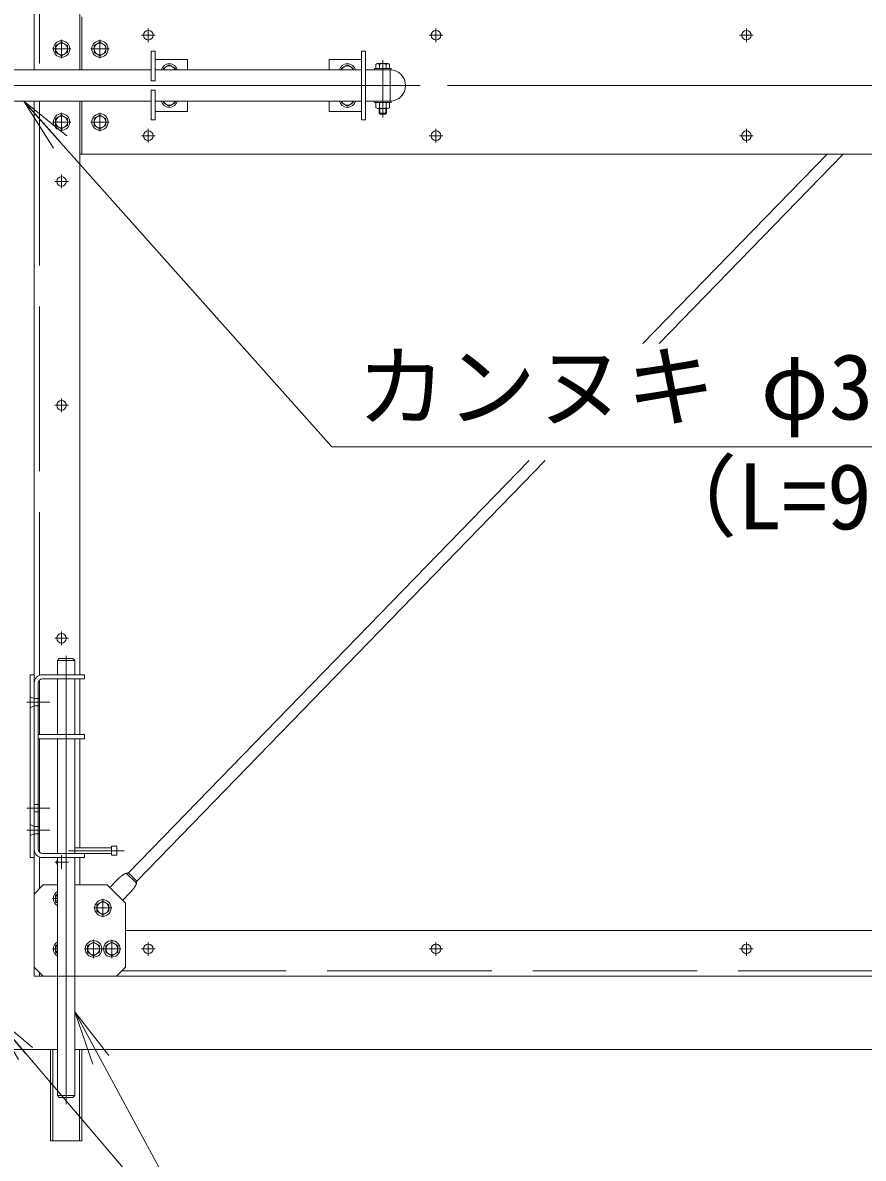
# Model space of a CAD drawing. Units: millimetres, scale not verified. Extents: x -6300 to 6300, y -4455 to 4455.
# Drawn here: x -2051 to -1130, y -544 to 698 of the extents above; entities that cross this region are included whole.
import ezdxf
from ezdxf.enums import TextEntityAlignment as Align

# ---------------------------------------------------------------- set-up
doc = ezdxf.new("R2010")
doc.units = ezdxf.units.MM
doc.header["$LTSCALE"] = 30
doc.linetypes.add('DASHED', pattern=[7.5, 6, -1.5])
doc.linetypes.add('USER1', pattern=[50.8, 31.75, -6.35, 6.35, -6.35])
for name, color, linetype, lineweight in [('0-0_D-STR1', 1, 'Continuous', 18), ('0-1_D-BMK', 2, 'USER1', 13), ('0-3_D-BGD', 7, 'Continuous', 9), ('0-5_D-STR-DIM', 7, 'Continuous', 9), ('0-6_0', 7, 'Continuous', 9), ('0-7_D-STR3', 3, 'Continuous', 13), ('0-8_D-STR2', 7, 'Continuous', 9), ('0-9_D-STR-TXT', 7, 'Continuous', 9)]:
    doc.layers.add(name, color=color, linetype=linetype, lineweight=lineweight)
doc.styles.add('ＭＳ ゴシック', font='')
doc.styles.get('ＭＳ ゴシック').set_extended_font_data('MS Gothic')

# ---------------------------------------------------------------- blocks, each defined once
blk = doc.blocks.new('U64')
at = {"layer": '0-1_D-BMK'}
for p, q in [((300, 0), (-300, 0)), ((0, -300), (0, 300))]:
    blk.add_line(p, q, dxfattribs=at)
at = {"layer": '0-7_D-STR3'}
blk.add_lwpolyline([(194.9, 112.5), (0, 225), (-194.9, 112.5), (-194.9, -112.5), (0, -225), (194.9, -112.5)], close=True, dxfattribs=at)
for radius in [270, 194.9]:
    blk.add_circle((0, 0), radius, dxfattribs=at)
blk = doc.blocks.new('U68')
at = {"layer": '0-1_D-BMK'}
for p, q in [((465, -900), (300, -900)), ((465, -2550), (300, -2550))]:
    blk.add_line(p, q, dxfattribs=at)
at = {"layer": '0-7_D-STR3'}
for p in [(2700, -2400), (1035, -3000)]:
    blk.add_line(p, (2100, -3000), dxfattribs=at)
for points in [[(2700, -2400), (2700, -300), (2400, 0), (0, 0), (-300, -300), (-300, -2700), (0, -3000), (465, -3000)], [(465, -752.9), (405.1, -787.5), (405.1, -1012.5), (465, -1047.1)], [(465, -2402.9), (405.1, -2437.5), (405.1, -2662.5), (465, -2697.1)]]:
    blk.add_lwpolyline(points, dxfattribs=at)
for centre, radius, start, end in [((600, -900), 270, 120.00011, 239.99989), ((600, -900), 194.9, 133.85395, 226.14605), ((600, -2550), 270, 120.00011, 239.99989), ((600, -2550), 194.9, 133.85395, 226.14605)]:
    blk.add_arc(centre, radius, start, end, dxfattribs=at)
at = {"layer": '0-5_D-STR-DIM'}
for p in [(1650.1, -900), (2250.1, -900), (1956.2, -2243.8)]:
    blk.add_blockref('U64', p, dxfattribs=at)
blk = doc.blocks.new('_Open')
at = {"layer": '0-6_0'}
blk.add_line((-30, 5), (0, 0), dxfattribs=at)
blk.add_lwpolyline([(-30, -5), (0, 0), (-30, 0)], dxfattribs=at)

msp = doc.modelspace()

# ---------------------------------------------------------------- linework, layer by layer
at = {"layer": '0-0_D-STR1'}
for p, q in [((-2038.01, 1514.73), (-2038.01, 646.73)), ((-1988.01, 1504.73), (-1988.01, 646.73)), ((-1986.01, 704.73), (-1986.01, 646.73)), ((-2038.01, 612.73), (-2038.01, -255.27)), ((-1988.01, 612.73), (-1988.01, -15.27)), ((-1986.01, 612.73), (-1986.01, 554.73)), ((-1988.01, 554.73), (-188.01, 554.73)), ((-1988.01, -19.77), (-1988.01, -80.77)), ((-1988.01, -85.27), (-1988.01, -204.77)), ((-1988.01, -215.27), (-1988.01, -245.27)), ((-1938.01, -295.27), (-238.01, -295.27)), ((-2038.01, -335.27), (-2038.01, -345.27)), ((-2038.01, -345.27), (-2028.01, -345.27)), ((-1993.51, -345.27), (-1988.01, -345.27)), ((-1948.01, -345.27), (-228.01, -345.27))]:
    msp.add_line(p, q, dxfattribs=at)
at = {"layer": '0-0_D-STR1', "linetype": 'DASHED'}
for p, q in [((-2032.01, 1508.73), (-2032.01, 646.73)), ((-2032.01, 612.73), (-2032.01, -15.78)), ((-2032.01, -20.91), (-2032.01, -80.77)), ((-2032.01, -41.27), (-2038.01, -41.27)), ((-2032.01, -49.27), (-2038.01, -49.27)), ((-2032.01, -85.27), (-2032.01, -209.62)), ((-2032.01, -157.27), (-2038.01, -157.27)), ((-2032.01, -165.27), (-2038.01, -165.27)), ((-2032.01, -181.27), (-2038.01, -181.27)), ((-2032.01, -189.27), (-2038.01, -189.27)), ((-2032.01, -214.75), (-2032.01, -249.27)), ((-2032.01, -341.27), (-2032.01, -345.27)), ((-1942.01, -339.27), (-234.01, -339.27))]:
    msp.add_line(p, q, dxfattribs=at)
at = {"layer": '0-1_D-BMK'}
for p, q in [((-1920.45, 684.73), (-1905.57, 684.73)), ((-1913.01, 692.17), (-1913.01, 677.29)), ((-1605.45, 684.73), (-1590.57, 684.73)), ((-1598.01, 692.17), (-1598.01, 677.29)), ((-1265.45, 684.73), (-1250.57, 684.73)), ((-1258.01, 692.17), (-1258.01, 677.29)), ((-1656.25, 657.48), (-1656.25, 594.58)), ((-1615.25, 629.73), (-2546.25, 629.73)), ((-1920.45, 574.73), (-1905.57, 574.73)), ((-1913.01, 582.17), (-1913.01, 567.29)), ((-1605.45, 574.73), (-1590.57, 574.73)), ((-1598.01, 582.17), (-1598.01, 567.29)), ((-1265.45, 574.73), (-1250.57, 574.73)), ((-1258.01, 582.17), (-1258.01, 567.29)), ((-2015.45, 524.73), (-2000.57, 524.73)), ((-2008.01, 532.17), (-2008.01, 517.29)), ((-2008.01, 287.17), (-2008.01, 272.29)), ((-2015.45, 279.73), (-2000.57, 279.73)), ((-2008.01, 32.17), (-2008.01, 17.29)), ((-2015.45, 24.73), (-2000.57, 24.73)), ((-2003.01, 5.57), (-2003.01, -485.13)), ((-2046.01, -45.27), (-2021.01, -45.27)), ((-2046.01, -161.27), (-2021.01, -161.27)), ((-2046.01, -185.27), (-2021.01, -185.27)), ((-1939.49, -207.77), (-2000.52, -207.77)), ((-2000.57, -220.27), (-2015.45, -220.27)), ((-2008.01, -212.83), (-2008.01, -227.71)), ((-1913.01, -307.83), (-1913.01, -322.71)), ((-1598.01, -307.83), (-1598.01, -322.71)), ((-1258.01, -307.83), (-1258.01, -322.71)), ((-1920.45, -315.27), (-1905.57, -315.27)), ((-1605.45, -315.27), (-1590.57, -315.27)), ((-1265.45, -315.27), (-1250.57, -315.27))]:
    msp.add_line(p, q, dxfattribs=at)
at = {"layer": '0-3_D-BGD'}
msp.add_line((-399.51, -425.27), (-1993.51, -425.27), dxfattribs=at)
at = {"layer": '0-5_D-STR-DIM'}
for p, q in [((-1585.25, 629.73), (542.99, 629.73)), ((-1585.25, 629.73), (542.99, 629.73)), ((-1831.78, -682.42), (-1992.55, -385.85))]:
    msp.add_line(p, q, dxfattribs=at)
at = {"layer": '0-7_D-STR3'}
for p, q in [((-1910.01, 667.23), (-1910.01, 634.73)), ((-1910.01, 667.23), (-1905.51, 667.23)), ((-1905.51, 667.23), (-1905.51, 634.73)), ((-1679.51, 667.23), (-1679.51, 592.23)), ((-1675.01, 667.23), (-1679.51, 667.23)), ((-1675.01, 667.23), (-1675.01, 592.23)), ((-1910.01, 646.73), (-2189.01, 646.73)), ((-1905.51, 658.23), (-1870.01, 658.23)), ((-1679.51, 646.73), (-1905.51, 646.73)), ((-1890.01, 652.23), (-1896.51, 648.49)), ((-1896.51, 648.49), (-1896.51, 646.73)), ((-1890.01, 652.23), (-1883.51, 648.49)), ((-1883.51, 648.49), (-1883.51, 646.73)), ((-1870.01, 658.23), (-1870.01, 646.73)), ((-1715.01, 658.23), (-1715.01, 646.73)), ((-1679.51, 658.23), (-1715.01, 658.23)), ((-1695.01, 652.23), (-1701.51, 648.49)), ((-1701.51, 648.49), (-1701.51, 646.73)), ((-1695.01, 652.23), (-1688.51, 648.49)), ((-1688.51, 648.49), (-1688.51, 646.73)), ((-1648.25, 646.73), (-1675.01, 646.73)), ((-1663.75, 652.75), (-1663.75, 648.33)), ((-1648.75, 648.33), (-1663.75, 648.33)), ((-1650.63, 653.83), (-1661.88, 653.83)), ((-1660.01, 652.75), (-1660.01, 648.33)), ((-1652.5, 652.75), (-1652.5, 648.33)), ((-1648.75, 652.75), (-1648.75, 648.33)), ((-1648.25, 646.73), (-1648.25, 612.73)), ((-1648.25, 646.73), (-1648.25, 612.73)), ((-1648.25, 646.73), (-1648.25, 612.73)), ((-1905.51, 634.73), (-1910.01, 634.73)), ((-1905.51, 624.73), (-1910.01, 624.73)), ((-1910.01, 624.73), (-1910.01, 592.23)), ((-1905.51, 624.73), (-1905.51, 592.23)), ((-1910.01, 612.73), (-2189.01, 612.73)), ((-1679.51, 612.73), (-1905.51, 612.73)), ((-1896.51, 612.73), (-1896.51, 610.97)), ((-1890.01, 607.23), (-1896.51, 610.97)), ((-1890.01, 607.23), (-1883.51, 610.97)), ((-1883.51, 612.73), (-1883.51, 610.97)), ((-1870.01, 612.73), (-1870.01, 601.23)), ((-1715.01, 612.73), (-1715.01, 601.23)), ((-1701.51, 612.73), (-1701.51, 610.97)), ((-1695.01, 607.23), (-1701.51, 610.97)), ((-1695.01, 607.23), (-1688.51, 610.97)), ((-1688.51, 612.73), (-1688.51, 610.97)), ((-1648.25, 612.73), (-1675.01, 612.73)), ((-1648.75, 611.13), (-1663.75, 611.13)), ((-1663.75, 611.13), (-1663.75, 605.33)), ((-1660, 611.13), (-1660, 605.33)), ((-1652.5, 611.13), (-1652.5, 605.33)), ((-1648.75, 611.13), (-1648.75, 605.33)), ((-1905.51, 601.23), (-1870.01, 601.23)), ((-1679.51, 601.23), (-1715.01, 601.23)), ((-1650.48, 604.63), (-1662.02, 604.63)), ((-1660.25, 604.63), (-1660.25, 599.53)), ((-1659.5, 604.63), (-1659.5, 599.53)), ((-1653.45, 598.33), (-1659.05, 598.33)), ((-1652.25, 599.53), (-1653.45, 598.33)), ((-1653, 604.63), (-1653, 599.53)), ((-1652.25, 604.63), (-1652.25, 599.53)), ((-1910.01, 592.23), (-1905.51, 592.23)), ((-1675.01, 592.23), (-1679.51, 592.23)), ((-1169.78, 554.73), (-1371.44, 347.31)), ((-1152.07, 554.73), (-1353.73, 347.31)), ((-1496.02, 219.17), (-1934.8, -232.14)), ((-1478.3, 219.17), (-1925.69, -240.99)), ((-2012.51, 0.48), (-2010.51, 2.48)), ((-1993.51, 0.48), (-2012.51, 0.48)), ((-2012.51, -15.27), (-2012.51, 0.48)), ((-1995.51, 2.48), (-2010.51, 2.48)), ((-1995.51, 2.48), (-1993.51, 0.48)), ((-1993.51, -15.27), (-1993.51, 0.48)), ((-2042.51, -15.27), (-2038.01, -15.27)), ((-2042.51, -215.27), (-2042.51, -15.27)), ((-2038.01, -215.27), (-2038.01, -15.27)), ((-2038.01, -24.27), (-2038.01, -206.27)), ((-2033.51, -206.27), (-2033.51, -24.27)), ((-1983.01, -15.27), (-2029.01, -15.27)), ((-1983.01, -19.77), (-2029.01, -19.77)), ((-2012.51, -80.77), (-2012.51, -19.77)), ((-1993.51, -80.77), (-1993.51, -19.77)), ((-1983.01, -19.77), (-1983.01, -15.27)), ((-1983.01, -80.77), (-2033.51, -80.77)), ((-1983.01, -85.27), (-2033.51, -85.27)), ((-2012.51, -210.77), (-2012.51, -85.27)), ((-1993.51, -210.77), (-1993.51, -85.27)), ((-1983.01, -85.27), (-1983.01, -80.77)), ((-2029.01, -210.77), (-1983.01, -210.77)), ((-1993.51, -204.77), (-1953.51, -204.77)), ((-1993.51, -210.77), (-1953.51, -210.77)), ((-1983.01, -215.27), (-1983.01, -210.77)), ((-1953.51, -212.77), (-1953.51, -202.77)), ((-2042.51, -215.27), (-2038.01, -215.27)), ((-2029.01, -215.27), (-1983.01, -215.27)), ((-2012.51, -475.77), (-2012.51, -215.27)), ((-1993.51, -475.77), (-1993.51, -215.27)), ((-1947.51, -212.77), (-1953.51, -212.77)), ((-1937.24, -232.56), (-1926.04, -243.45)), ((-1934.8, -232.14), (-1925.69, -240.99)), ((-1955.29, -247.98), (-1947.17, -239.63)), ((-1941.14, -262.13), (-1932.83, -253.58)), ((-2017.71, -525.27), (-2017.71, -425.27)), ((-1988.31, -425.27), (-1988.31, -525.27)), ((-1986.01, -425.27), (-1986.01, -525.27)), ((-2012.51, -475.77), (-1993.51, -475.77)), ((-2012.51, -475.77), (-2010.51, -477.77)), ((-1995.51, -477.77), (-2010.51, -477.77)), ((-1995.51, -477.77), (-1993.51, -475.77))]:
    msp.add_line(p, q, dxfattribs=at)
at = {"layer": '0-7_D-STR3', "linetype": 'DASHED'}
for p, q in [((-2038.11, -41.27), (-2042.51, -39.27)), ((-2038.11, -49.27), (-2042.51, -51.27)), ((-2033.51, -41.27), (-2038.01, -41.27)), ((-2033.51, -49.27), (-2038.01, -49.27)), ((-2038.11, -181.27), (-2042.51, -179.27)), ((-2033.51, -181.27), (-2038.01, -181.27)), ((-2038.11, -189.27), (-2042.51, -191.27)), ((-2033.51, -189.27), (-2038.01, -189.27))]:
    msp.add_line(p, q, dxfattribs=at)
at = {"layer": '0-7_D-STR3'}
for points in [[(-1647.25, 648.33), (-1665.25, 648.33), (-1665.25, 646.73), (-1647.25, 646.73)], [(-1647.25, 612.73), (-1665.25, 612.73), (-1665.25, 611.13), (-1647.25, 611.13)]]:
    msp.add_lwpolyline(points, close=True, dxfattribs=at)
for points in [[(-1652.25, 599.53), (-1660.25, 599.53), (-1659.05, 598.33)], [(-1947.51, -212.77), (-1947.51, -202.77), (-1953.51, -202.77)], [(-1934.8, -232.14), (-1935.04, -232.18), (-1935.28, -232.21), (-1935.53, -232.25), (-1935.77, -232.29), (-1936.02, -232.32), (-1936.26, -232.36), (-1936.5, -232.4), (-1936.75, -232.45), (-1936.99, -232.5), (-1937.23, -232.55), (-1937.46, -232.61), (-1937.7, -232.68), (-1937.93, -232.75), (-1938.16, -232.83), (-1938.39, -232.92), (-1938.61, -233.01), (-1938.83, -233.11), (-1939.05, -233.22), (-1939.27, -233.33), (-1939.49, -233.44), (-1939.7, -233.56), (-1939.91, -233.69), (-1940.12, -233.82), (-1940.33, -233.95), (-1940.53, -234.09), (-1940.74, -234.23), (-1940.94, -234.38), (-1941.14, -234.52), (-1941.34, -234.67), (-1941.54, -234.83), (-1941.74, -234.98), (-1941.94, -235.14), (-1942.13, -235.29), (-1942.33, -235.45), (-1942.52, -235.61), (-1942.72, -235.77), (-1942.91, -235.93), (-1943.1, -236.09), (-1943.29, -236.24)], [(-1943.29, -236.24), (-1943.48, -236.4), (-1943.67, -236.56), (-1943.86, -236.72), (-1944.05, -236.88), (-1944.24, -237.04), (-1944.43, -237.2), (-1944.62, -237.36), (-1944.8, -237.52), (-1944.99, -237.68), (-1945.17, -237.84), (-1945.36, -238), (-1945.54, -238.16), (-1945.73, -238.32), (-1945.91, -238.48), (-1946.09, -238.64), (-1946.27, -238.81), (-1946.45, -238.97), (-1946.63, -239.14), (-1946.81, -239.3), (-1946.99, -239.47), (-1947.17, -239.63)], [(-1925.69, -240.99), (-1925.72, -241.24), (-1925.75, -241.48), (-1925.78, -241.73), (-1925.81, -241.97), (-1925.84, -242.22), (-1925.87, -242.46), (-1925.9, -242.71), (-1925.94, -242.95), (-1925.99, -243.19), (-1926.03, -243.43), (-1926.09, -243.67), (-1926.15, -243.91), (-1926.21, -244.14), (-1926.28, -244.38), (-1926.37, -244.6), (-1926.45, -244.83), (-1926.55, -245.06), (-1926.64, -245.28), (-1926.75, -245.5), (-1926.86, -245.72), (-1926.97, -245.94), (-1927.09, -246.15), (-1927.22, -246.36), (-1927.35, -246.58), (-1927.48, -246.79), (-1927.61, -246.99), (-1927.75, -247.2), (-1927.89, -247.41), (-1928.04, -247.61), (-1928.18, -247.81), (-1928.33, -248.02), (-1928.48, -248.22), (-1928.63, -248.42), (-1928.79, -248.62), (-1928.94, -248.81), (-1929.09, -249.01), (-1929.25, -249.21), (-1929.4, -249.41), (-1929.55, -249.6)], [(-1929.55, -249.6), (-1929.71, -249.8), (-1929.86, -249.99), (-1930.01, -250.19), (-1930.17, -250.38), (-1930.32, -250.57), (-1930.47, -250.76), (-1930.63, -250.96), (-1930.78, -251.15), (-1930.94, -251.34), (-1931.09, -251.53), (-1931.25, -251.72), (-1931.4, -251.91), (-1931.56, -252.09), (-1931.72, -252.28), (-1931.87, -252.47), (-1932.03, -252.65), (-1932.19, -252.84), (-1932.35, -253.02), (-1932.51, -253.21), (-1932.67, -253.39), (-1932.83, -253.58)], [(-1986.01, -525.27), (-2020.01, -525.27), (-2020.01, -425.27)]]:
    msp.add_lwpolyline(points, dxfattribs=at)
for centre in [(-1913.01, 684.73), (-1598.01, 684.73), (-1258.01, 684.73), (-1913.01, 574.73), (-1598.01, 574.73), (-1258.01, 574.73), (-2008.01, 524.73), (-2008.01, 279.73), (-2008.01, 24.73), (-1913.01, -315.27), (-1598.01, -315.27), (-1258.01, -315.27)]:
    msp.add_circle(centre, 5.25, dxfattribs=at)
for centre, radius, start, end in [((-1890.01, 644.73), 9, 12.83959, 167.16041), ((-1890.01, 644.73), 6.5, 17.92021, 162.07979), ((-1695.01, 644.73), 9, 12.83959, 167.16041), ((-1695.01, 644.73), 6.5, 17.92021, 162.07979), ((-1661.88, 651.67), 2.16, 30, 150), ((-1656.25, 646.75), 7.08, 57.93138, 122.06862), ((-1650.63, 651.67), 2.16, 30, 150), ((-1648.25, 629.73), 17, 270, 90), ((-1890.01, 614.73), 9, 192.83959, 347.16041), ((-1890.01, 614.73), 6.5, 197.92021, 342.07979), ((-1695.01, 614.73), 9, 192.83959, 347.16041), ((-1695.01, 614.73), 6.5, 197.92021, 342.07979), ((-1661.88, 607.48), 2.85, 228.86505, 311.13495), ((-1656.25, 615.03), 10.39, 248.85295, 291.14705), ((-1650.63, 607.48), 2.85, 228.83491, 311.16509), ((-2029.01, -24.27), 9, 90, 180), ((-2029.01, -24.27), 4.5, 90, 180), ((-2029.01, -206.27), 9, 180, 270), ((-2029.01, -206.27), 4.5, 180, 270), ((-2008.01, -220.27), 5.25, 148.99759, 211.00241)]:
    msp.add_arc(centre, radius, start, end, dxfattribs=at)
at = {"layer": '0-8_D-STR2'}
msp.add_line((-2086.51, -425.27), (-2012.51, -425.27), dxfattribs=at)
at = {"layer": '0-9_D-STR-TXT'}
for points in [[(-862.4, 234.17), (-1711.94, 234.17), (-2048.17, 611.24)], [(-1267.26, -682.42), (-1831.78, -682.42), (-2085.21, -385.61)]]:
    msp.add_lwpolyline(points, dxfattribs=at)

# ---------------------------------------------------------------- block references
at = {"layer": '0-5_D-STR-DIM', "xscale": 0.03333333, "yscale": 0.03333333}
for p in [(-2008.01, 669.73), (-1966.01, 669.73), (-2008.01, 589.73), (-1966.01, 589.73)]:
    msp.add_blockref('U64', p, dxfattribs=at)
at = {"layer": '0-5_D-STR-DIM'}
for name, p, xscale, yscale, rotation in [('U68', (-2028.01, -345.27), -0.03333333, 0.03333333, 180), ('_Open', (-1993.51, -384.09), 2, 2, 118.46244)]:
    msp.add_blockref(name, p, dxfattribs=dict(at, xscale=xscale, yscale=yscale, rotation=rotation))
at = {"layer": '0-9_D-STR-TXT', "xscale": 2, "yscale": 2}
for p, rotation in [((-2049.51, 612.73), 131.72408), ((-2086.51, -384.09), 130.49207)]:
    msp.add_blockref('_Open', p, dxfattribs=dict(at, rotation=rotation))

# ---------------------------------------------------------------- texts
at = {"layer": '0-9_D-STR-TXT', "style": 'ＭＳ ゴシック'}
for s, p in [('カンヌキ φ34x2.3', (-1685.12, 242.55)), ('（L=900）', (-1366.43, 122.27))]:
    msp.add_text(s, height=72.14, dxfattribs=at).set_placement(p, align=Align.BOTTOM_LEFT)

doc.saveas('drawing.dxf')
